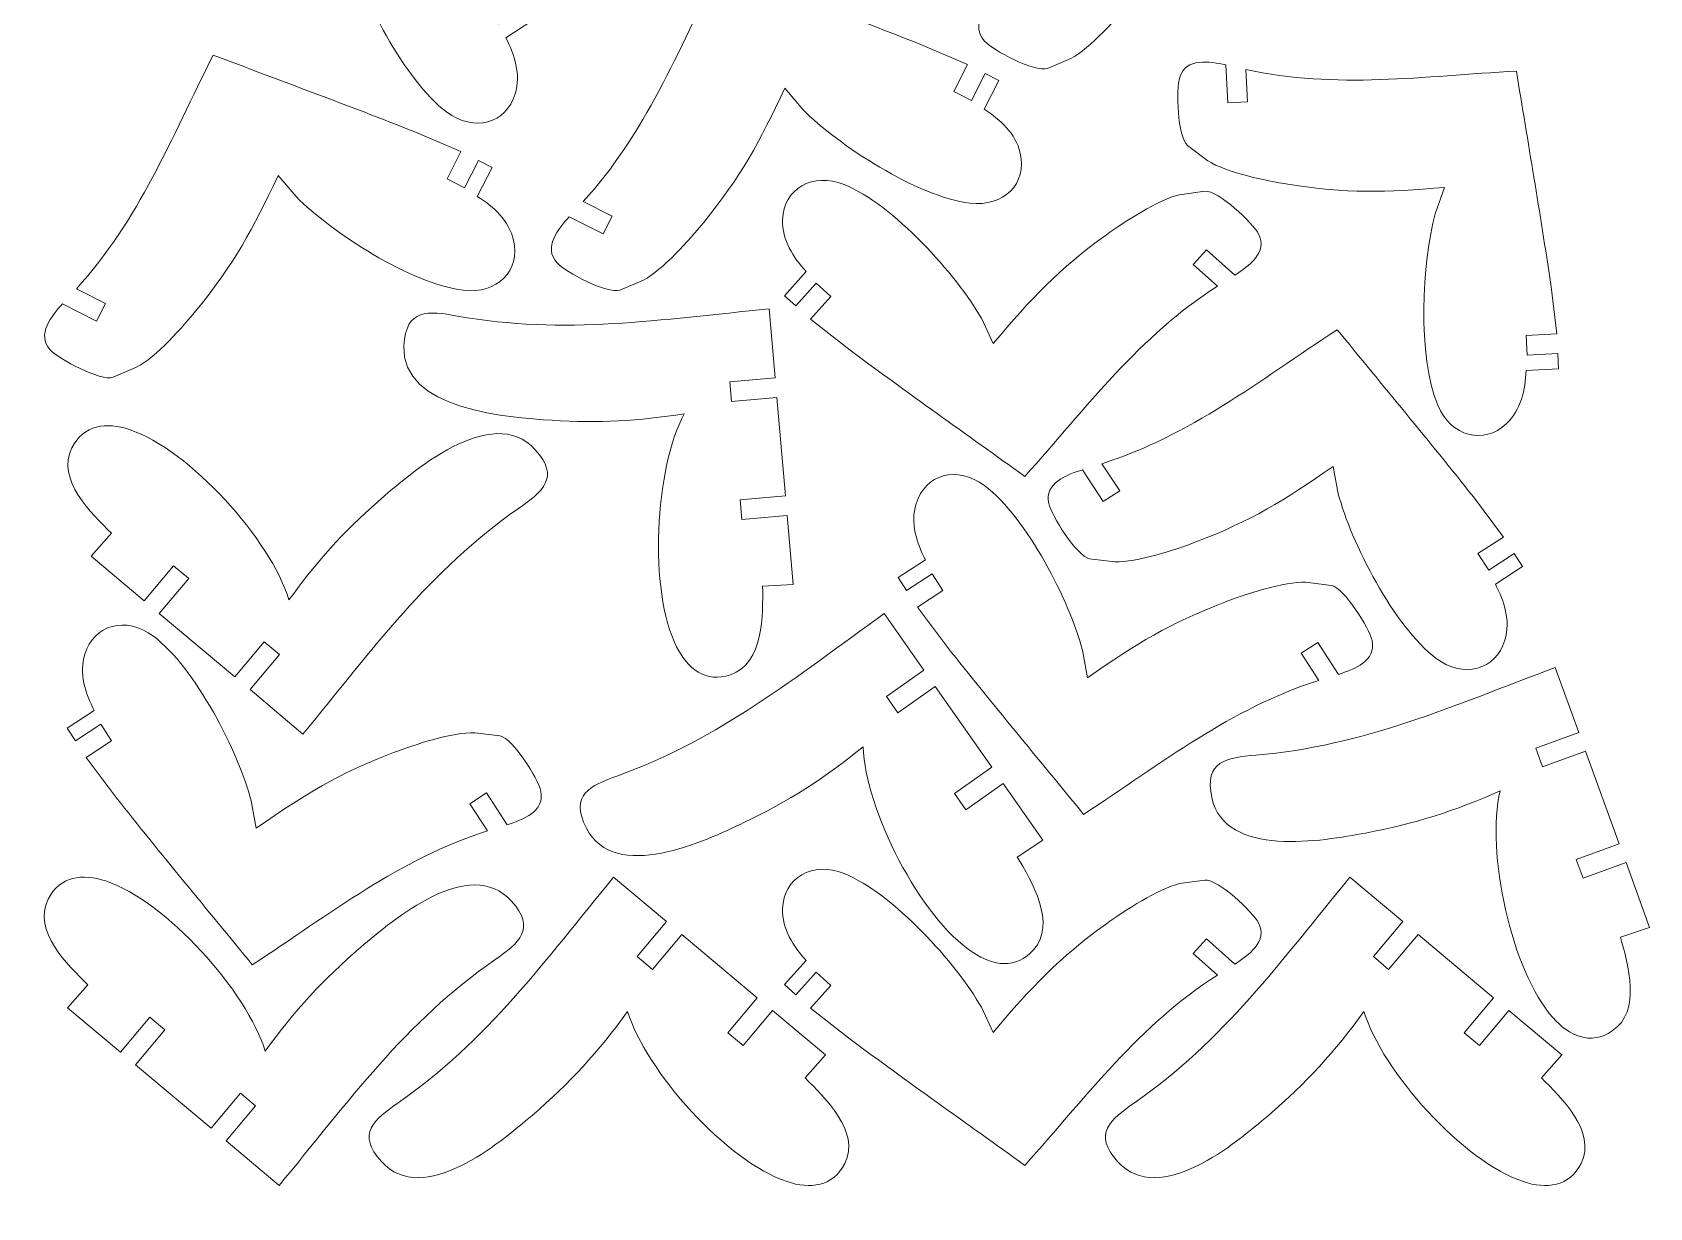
# Model space of a CAD drawing. Header units: centimetres. Extents: x -51 to 93, y -24 to 6.
# Drawn here: x 42.17 to 62.6, y -23.81 to -8.97 of the extents above; entities that cross this region are included whole.
import ezdxf

# ---------------------------------------------------------------- set-up
doc = ezdxf.new("R2010")
doc.units = ezdxf.units.CM
doc.header["$MEASUREMENT"] = 0
doc.layers.add('Camada 1', color=7, linetype='Continuous')

msp = doc.modelspace()

# ---------------------------------------------------------------- linework, layer by layer
at = {"layer": 'Camada 1', "color": 250, "lineweight": 9}
for points, knots in [([(54.89328, -8.49127), (54.89328, -8.49127), (54.5273, -8.3061), (54.5273, -8.3061), (54.5273, -8.3061), (55.31531, -7.44298), (55.7226, -6.40583), (56.25479, -5.35549), (56.25479, -5.35549), (57.10048, -5.67627), (57.96141, -5.99105), (58.80029, -6.32494), (58.80029, -6.32494), (58.80029, -6.32494), (59.38214, -6.57326), (59.38214, -6.57326), (59.38214, -6.57326), (59.38214, -6.57326), (59.20747, -6.91607), (59.20747, -6.91607), (59.20747, -6.91607), (59.20747, -6.91607), (59.4303, -7.02961), (59.4303, -7.02961), (59.4303, -7.02961), (59.4303, -7.02961), (59.60497, -6.6868), (59.60497, -6.6868), (59.60497, -6.6868), (59.60497, -6.6868), (59.77636, -6.77413), (59.77636, -6.77413), (59.77636, -6.77413), (59.77636, -6.77413), (59.59051, -7.13888), (59.59051, -7.13888), (59.59051, -7.13888), (59.79693, -7.27165), (59.98926, -7.44218), (60.04829, -7.69314), (60.04829, -7.69314), (60.13824, -8.07557), (59.84102, -8.37621), (59.41193, -8.3246), (59.41193, -8.3246), (58.75048, -8.24504), (57.74495, -7.59122), (57.30221, -7.14272), (57.30221, -7.14272), (57.30221, -7.14272), (57.07416, -6.87475), (57.07416, -6.87475), (57.07416, -6.87475), (56.75171, -7.55953), (56.5245, -7.98422), (56.04944, -8.56903), (56.04944, -8.56903), (55.87629, -8.78219), (55.52821, -9.17136), (55.28752, -9.29753), (55.28752, -9.29753), (55.28752, -9.29753), (54.99181, -9.42338), (54.99181, -9.42338), (54.99181, -9.42338), (54.82993, -9.47743), (54.30299, -9.19398), (54.19695, -9.07795), (54.19695, -9.07795), (54.01731, -8.88138), (54.21387, -8.65014), (54.35121, -8.49575), (54.35121, -8.49575), (54.35121, -8.49575), (54.77974, -8.7141), (54.77974, -8.7141), (54.77974, -8.7141), (54.77974, -8.7141), (54.89328, -8.49127), (54.89328, -8.49127)], [0, 0, 0, 0, 0.04761905, 0.04761905, 0.04761905, 0.04761905, 0.0952381, 0.0952381, 0.0952381, 0.0952381, 0.14285714, 0.14285714, 0.14285714, 0.14285714, 0.19047619, 0.19047619, 0.19047619, 0.19047619, 0.23809524, 0.23809524, 0.23809524, 0.23809524, 0.28571429, 0.28571429, 0.28571429, 0.28571429, 0.33333333, 0.33333333, 0.33333333, 0.33333333, 0.38095238, 0.38095238, 0.38095238, 0.38095238, 0.42857143, 0.42857143, 0.42857143, 0.42857143, 0.47619048, 0.47619048, 0.47619048, 0.47619048, 0.52380952, 0.52380952, 0.52380952, 0.52380952, 0.57142857, 0.57142857, 0.57142857, 0.57142857, 0.61904762, 0.61904762, 0.61904762, 0.61904762, 0.66666667, 0.66666667, 0.66666667, 0.66666667, 0.71428571, 0.71428571, 0.71428571, 0.71428571, 0.76190476, 0.76190476, 0.76190476, 0.76190476, 0.80952381, 0.80952381, 0.80952381, 0.80952381, 0.85714286, 0.85714286, 0.85714286, 0.85714286, 0.9047619, 0.9047619, 0.9047619, 0.9047619, 1, 1, 1, 1]), ([(43.40499, -7.85807), (43.40499, -7.85807), (43.18066, -7.51472), (43.18066, -7.51472), (43.18066, -7.51472), (44.29372, -7.16174), (45.16686, -6.46616), (46.15202, -5.82316), (46.15202, -5.82316), (46.72406, -6.524), (47.31203, -7.22671), (47.87174, -7.93551), (47.87174, -7.93551), (47.87174, -7.93551), (48.25147, -8.44148), (48.25147, -8.44148), (48.25147, -8.44148), (48.25147, -8.44148), (47.92882, -8.65102), (47.92882, -8.65102), (47.92882, -8.65102), (47.92882, -8.65102), (48.06502, -8.86076), (48.06502, -8.86076), (48.06502, -8.86076), (48.06502, -8.86076), (48.38768, -8.65123), (48.38768, -8.65123), (48.38768, -8.65123), (48.38768, -8.65123), (48.49244, -8.81255), (48.49244, -8.81255), (48.49244, -8.81255), (48.49244, -8.81255), (48.14915, -9.03549), (48.14915, -9.03549), (48.14915, -9.03549), (48.26149, -9.25366), (48.34283, -9.49755), (48.26846, -9.74439), (48.26846, -9.74439), (48.1551, -10.12064), (47.74718, -10.23228), (47.40163, -9.97306), (47.40163, -9.97306), (46.86855, -9.57317), (46.32457, -8.50468), (46.16548, -7.89468), (46.16548, -7.89468), (46.16548, -7.89468), (46.10199, -7.54857), (46.10199, -7.54857), (46.10199, -7.54857), (45.48011, -7.98055), (45.07141, -8.23442), (44.36742, -8.50351), (44.36742, -8.50351), (44.11095, -8.60153), (43.61477, -8.76452), (43.34332, -8.75343), (43.34332, -8.75343), (43.34332, -8.75343), (43.02431, -8.71458), (43.02431, -8.71458), (43.02431, -8.71458), (42.85708, -8.68044), (42.5425, -8.17153), (42.50863, -8.01801), (42.50863, -8.01801), (42.45128, -7.758), (42.73731, -7.65594), (42.93334, -7.59092), (42.93334, -7.59092), (42.93334, -7.59092), (43.19527, -7.99427), (43.19527, -7.99427), (43.19527, -7.99427), (43.19527, -7.99427), (43.40499, -7.85807), (43.40499, -7.85807)], [0, 0, 0, 0, 0.04761905, 0.04761905, 0.04761905, 0.04761905, 0.0952381, 0.0952381, 0.0952381, 0.0952381, 0.14285714, 0.14285714, 0.14285714, 0.14285714, 0.19047619, 0.19047619, 0.19047619, 0.19047619, 0.23809524, 0.23809524, 0.23809524, 0.23809524, 0.28571429, 0.28571429, 0.28571429, 0.28571429, 0.33333333, 0.33333333, 0.33333333, 0.33333333, 0.38095238, 0.38095238, 0.38095238, 0.38095238, 0.42857143, 0.42857143, 0.42857143, 0.42857143, 0.47619048, 0.47619048, 0.47619048, 0.47619048, 0.52380952, 0.52380952, 0.52380952, 0.52380952, 0.57142857, 0.57142857, 0.57142857, 0.57142857, 0.61904762, 0.61904762, 0.61904762, 0.61904762, 0.66666667, 0.66666667, 0.66666667, 0.66666667, 0.71428571, 0.71428571, 0.71428571, 0.71428571, 0.76190476, 0.76190476, 0.76190476, 0.76190476, 0.80952381, 0.80952381, 0.80952381, 0.80952381, 0.85714286, 0.85714286, 0.85714286, 0.85714286, 0.9047619, 0.9047619, 0.9047619, 0.9047619, 1, 1, 1, 1]), ([(49.49327, -11.29127), (49.49327, -11.29127), (49.12732, -11.10608), (49.12732, -11.10608), (49.12732, -11.10608), (49.91491, -10.24371), (50.32304, -9.20499), (50.85482, -8.15548), (50.85482, -8.15548), (51.70064, -8.47639), (52.56121, -8.79097), (53.40031, -9.12495), (53.40031, -9.12495), (53.40031, -9.12495), (53.98216, -9.37327), (53.98216, -9.37327), (53.98216, -9.37327), (53.98216, -9.37327), (53.80748, -9.71608), (53.80748, -9.71608), (53.80748, -9.71608), (53.80748, -9.71608), (54.03032, -9.82962), (54.03032, -9.82962), (54.03032, -9.82962), (54.03032, -9.82962), (54.20499, -9.4868), (54.20499, -9.4868), (54.20499, -9.4868), (54.20499, -9.4868), (54.37638, -9.57413), (54.37638, -9.57413), (54.37638, -9.57413), (54.37638, -9.57413), (54.19055, -9.93886), (54.19055, -9.93886), (54.19055, -9.93886), (54.39694, -10.07161), (54.58932, -10.24221), (54.6483, -10.49315), (54.6483, -10.49315), (54.73826, -10.87583), (54.44074, -11.17625), (54.01196, -11.12458), (54.01196, -11.12458), (53.35043, -11.04486), (52.34495, -10.39139), (51.90223, -9.94273), (51.90223, -9.94273), (51.90223, -9.94273), (51.67419, -9.67473), (51.67419, -9.67473), (51.67419, -9.67473), (51.35162, -10.35977), (51.12459, -10.78401), (50.64946, -11.36904), (50.64946, -11.36904), (50.47635, -11.58218), (50.12818, -11.97135), (49.88755, -12.09751), (49.88755, -12.09751), (49.88755, -12.09751), (49.59185, -12.22336), (49.59185, -12.22336), (49.59185, -12.22336), (49.43002, -12.2774), (48.90294, -11.99401), (48.79697, -11.87796), (48.79697, -11.87796), (48.61738, -11.6813), (48.81384, -11.45019), (48.95124, -11.29573), (48.95124, -11.29573), (48.95124, -11.29573), (49.37975, -11.51407), (49.37975, -11.51407), (49.37975, -11.51407), (49.37975, -11.51407), (49.49327, -11.29127), (49.49327, -11.29127)], [0, 0, 0, 0, 0.04761905, 0.04761905, 0.04761905, 0.04761905, 0.0952381, 0.0952381, 0.0952381, 0.0952381, 0.14285714, 0.14285714, 0.14285714, 0.14285714, 0.19047619, 0.19047619, 0.19047619, 0.19047619, 0.23809524, 0.23809524, 0.23809524, 0.23809524, 0.28571429, 0.28571429, 0.28571429, 0.28571429, 0.33333333, 0.33333333, 0.33333333, 0.33333333, 0.38095238, 0.38095238, 0.38095238, 0.38095238, 0.42857143, 0.42857143, 0.42857143, 0.42857143, 0.47619048, 0.47619048, 0.47619048, 0.47619048, 0.52380952, 0.52380952, 0.52380952, 0.52380952, 0.57142857, 0.57142857, 0.57142857, 0.57142857, 0.61904762, 0.61904762, 0.61904762, 0.61904762, 0.66666667, 0.66666667, 0.66666667, 0.66666667, 0.71428571, 0.71428571, 0.71428571, 0.71428571, 0.76190476, 0.76190476, 0.76190476, 0.76190476, 0.80952381, 0.80952381, 0.80952381, 0.80952381, 0.85714286, 0.85714286, 0.85714286, 0.85714286, 0.9047619, 0.9047619, 0.9047619, 0.9047619, 1, 1, 1, 1]), ([(43.09328, -12.39126), (43.09328, -12.39126), (42.72731, -12.2061), (42.72731, -12.2061), (42.72731, -12.2061), (43.5149, -11.34359), (43.92297, -10.30524), (44.4548, -9.2555), (44.4548, -9.2555), (45.30052, -9.57629), (46.16138, -9.89104), (47.00031, -10.22495), (47.00031, -10.22495), (47.00031, -10.22495), (47.58216, -10.47327), (47.58216, -10.47327), (47.58216, -10.47327), (47.58216, -10.47327), (47.40748, -10.81608), (47.40748, -10.81608), (47.40748, -10.81608), (47.40748, -10.81608), (47.63029, -10.92961), (47.63029, -10.92961), (47.63029, -10.92961), (47.63029, -10.92961), (47.80496, -10.58679), (47.80496, -10.58679), (47.80496, -10.58679), (47.80496, -10.58679), (47.97638, -10.67413), (47.97638, -10.67413), (47.97638, -10.67413), (47.97638, -10.67413), (47.79054, -11.03888), (47.79054, -11.03888), (47.79054, -11.03888), (47.99699, -11.1716), (48.18923, -11.34225), (48.24828, -11.59313), (48.24828, -11.59313), (48.33828, -11.97548), (48.04103, -12.27627), (47.61196, -12.22457), (47.61196, -12.22457), (46.94983, -12.14479), (45.94543, -11.49175), (45.50223, -11.04273), (45.50223, -11.04273), (45.50223, -11.04273), (45.27418, -10.77476), (45.27418, -10.77476), (45.27418, -10.77476), (44.95162, -11.45978), (44.72458, -11.88403), (44.24947, -12.46903), (44.24947, -12.46903), (44.07637, -12.68217), (43.72814, -13.07137), (43.48753, -13.19752), (43.48753, -13.19752), (43.48753, -13.19752), (43.19183, -13.32339), (43.19183, -13.32339), (43.19183, -13.32339), (43.03, -13.37741), (42.50293, -13.094), (42.39697, -12.97796), (42.39697, -12.97796), (42.21736, -12.78127), (42.41381, -12.55024), (42.55123, -12.39575), (42.55123, -12.39575), (42.55123, -12.39575), (42.97974, -12.61409), (42.97974, -12.61409), (42.97974, -12.61409), (42.97974, -12.61409), (43.09328, -12.39126), (43.09328, -12.39126)], [0, 0, 0, 0, 0.04761905, 0.04761905, 0.04761905, 0.04761905, 0.0952381, 0.0952381, 0.0952381, 0.0952381, 0.14285714, 0.14285714, 0.14285714, 0.14285714, 0.19047619, 0.19047619, 0.19047619, 0.19047619, 0.23809524, 0.23809524, 0.23809524, 0.23809524, 0.28571429, 0.28571429, 0.28571429, 0.28571429, 0.33333333, 0.33333333, 0.33333333, 0.33333333, 0.38095238, 0.38095238, 0.38095238, 0.38095238, 0.42857143, 0.42857143, 0.42857143, 0.42857143, 0.47619048, 0.47619048, 0.47619048, 0.47619048, 0.52380952, 0.52380952, 0.52380952, 0.52380952, 0.57142857, 0.57142857, 0.57142857, 0.57142857, 0.61904762, 0.61904762, 0.61904762, 0.61904762, 0.66666667, 0.66666667, 0.66666667, 0.66666667, 0.71428571, 0.71428571, 0.71428571, 0.71428571, 0.76190476, 0.76190476, 0.76190476, 0.76190476, 0.80952381, 0.80952381, 0.80952381, 0.80952381, 0.85714286, 0.85714286, 0.85714286, 0.85714286, 0.9047619, 0.9047619, 0.9047619, 0.9047619, 1, 1, 1, 1]), ([(57.51838, -9.84599), (57.51838, -9.84599), (57.49575, -9.43647), (57.49575, -9.43647), (57.49575, -9.43647), (58.63663, -9.68731), (59.73964, -9.52147), (60.91479, -9.45723), (60.91479, -9.45723), (61.05983, -10.35004), (61.21768, -11.25293), (61.34797, -12.14642), (61.34797, -12.14642), (61.34797, -12.14642), (61.42385, -12.77447), (61.42385, -12.77447), (61.42385, -12.77447), (61.42385, -12.77447), (61.03962, -12.79461), (61.03962, -12.79461), (61.03962, -12.79461), (61.03962, -12.79461), (61.05271, -13.04433), (61.05271, -13.04433), (61.05271, -13.04433), (61.05271, -13.04433), (61.43693, -13.02419), (61.43693, -13.02419), (61.43693, -13.02419), (61.43693, -13.02419), (61.447, -13.21632), (61.447, -13.21632), (61.447, -13.21632), (61.447, -13.21632), (61.0382, -13.23774), (61.0382, -13.23774), (61.0382, -13.23774), (61.02648, -13.48292), (60.97483, -13.73467), (60.78708, -13.91129), (60.78708, -13.91129), (60.501, -14.1804), (60.09184, -14.07338), (59.92208, -13.67595), (59.92208, -13.67595), (59.66029, -13.06309), (59.72354, -11.86581), (59.89072, -11.25793), (59.89072, -11.25793), (59.89072, -11.25793), (60.00876, -10.92645), (60.00876, -10.92645), (60.00876, -10.92645), (59.25433, -10.98961), (58.77321, -11.00512), (58.02912, -10.88616), (58.02912, -10.88616), (57.75797, -10.84281), (57.24684, -10.73586), (57.01726, -10.59056), (57.01726, -10.59056), (57.01726, -10.59056), (56.76041, -10.3974), (56.76041, -10.3974), (56.76041, -10.3974), (56.6327, -10.28425), (56.61462, -9.68611), (56.66213, -9.53631), (56.66213, -9.53631), (56.74265, -9.28242), (57.04097, -9.33704), (57.24346, -9.3788), (57.24346, -9.3788), (57.24346, -9.3788), (57.26863, -9.85907), (57.26863, -9.85907), (57.26863, -9.85907), (57.26863, -9.85907), (57.51838, -9.84599), (57.51838, -9.84599)], [0, 0, 0, 0, 0.04761905, 0.04761905, 0.04761905, 0.04761905, 0.0952381, 0.0952381, 0.0952381, 0.0952381, 0.14285714, 0.14285714, 0.14285714, 0.14285714, 0.19047619, 0.19047619, 0.19047619, 0.19047619, 0.23809524, 0.23809524, 0.23809524, 0.23809524, 0.28571429, 0.28571429, 0.28571429, 0.28571429, 0.33333333, 0.33333333, 0.33333333, 0.33333333, 0.38095238, 0.38095238, 0.38095238, 0.38095238, 0.42857143, 0.42857143, 0.42857143, 0.42857143, 0.47619048, 0.47619048, 0.47619048, 0.47619048, 0.52380952, 0.52380952, 0.52380952, 0.52380952, 0.57142857, 0.57142857, 0.57142857, 0.57142857, 0.61904762, 0.61904762, 0.61904762, 0.61904762, 0.66666667, 0.66666667, 0.66666667, 0.66666667, 0.71428571, 0.71428571, 0.71428571, 0.71428571, 0.76190476, 0.76190476, 0.76190476, 0.76190476, 0.80952381, 0.80952381, 0.80952381, 0.80952381, 0.85714286, 0.85714286, 0.85714286, 0.85714286, 0.9047619, 0.9047619, 0.9047619, 0.9047619, 1, 1, 1, 1]), ([(56.83261, -11.89903), (56.83261, -11.89903), (57.13818, -12.1726), (57.13818, -12.1726), (57.13818, -12.1726), (56.15375, -12.80244), (55.49183, -13.69849), (54.70589, -14.57558), (54.70589, -14.57558), (53.97196, -14.04667), (53.22209, -13.5201), (52.49801, -12.98032), (52.49801, -12.98032), (52.49801, -12.98032), (52.00029, -12.58988), (52.00029, -12.58988), (52.00029, -12.58988), (52.00029, -12.58988), (52.25773, -12.30397), (52.25773, -12.30397), (52.25773, -12.30397), (52.25773, -12.30397), (52.07188, -12.13662), (52.07188, -12.13662), (52.07188, -12.13662), (52.07188, -12.13662), (51.81444, -12.42254), (51.81444, -12.42254), (51.81444, -12.42254), (51.81444, -12.42254), (51.67147, -12.29381), (51.67147, -12.29381), (51.67147, -12.29381), (51.67147, -12.29381), (51.94538, -11.98959), (51.94538, -11.98959), (51.94538, -11.98959), (51.78034, -11.80789), (51.63877, -11.59348), (51.64668, -11.33575), (51.64668, -11.33575), (51.65874, -10.94316), (52.02358, -10.7296), (52.42477, -10.8905), (52.42477, -10.8905), (53.0431, -11.13849), (53.84513, -12.03035), (54.15671, -12.57814), (54.15671, -12.57814), (54.15671, -12.57814), (54.30763, -12.896), (54.30763, -12.896), (54.30763, -12.896), (54.79643, -12.3179), (55.12569, -11.96671), (55.73594, -11.52467), (55.73594, -11.52467), (55.95827, -11.36362), (56.39546, -11.07776), (56.66046, -11.0182), (56.66046, -11.0182), (56.66046, -11.0182), (56.97868, -10.97319), (56.97868, -10.97319), (56.97868, -10.97319), (57.14902, -10.96287), (57.58467, -11.37304), (57.65703, -11.51255), (57.65703, -11.51255), (57.77966, -11.749), (57.53004, -11.92135), (57.35735, -12.03499), (57.35735, -12.03499), (57.35735, -12.03499), (56.99995, -11.71318), (56.99995, -11.71318), (56.99995, -11.71318), (56.99995, -11.71318), (56.83261, -11.89903), (56.83261, -11.89903)], [0, 0, 0, 0, 0.04761905, 0.04761905, 0.04761905, 0.04761905, 0.0952381, 0.0952381, 0.0952381, 0.0952381, 0.14285714, 0.14285714, 0.14285714, 0.14285714, 0.19047619, 0.19047619, 0.19047619, 0.19047619, 0.23809524, 0.23809524, 0.23809524, 0.23809524, 0.28571429, 0.28571429, 0.28571429, 0.28571429, 0.33333333, 0.33333333, 0.33333333, 0.33333333, 0.38095238, 0.38095238, 0.38095238, 0.38095238, 0.42857143, 0.42857143, 0.42857143, 0.42857143, 0.47619048, 0.47619048, 0.47619048, 0.47619048, 0.52380952, 0.52380952, 0.52380952, 0.52380952, 0.57142857, 0.57142857, 0.57142857, 0.57142857, 0.61904762, 0.61904762, 0.61904762, 0.61904762, 0.66666667, 0.66666667, 0.66666667, 0.66666667, 0.71428571, 0.71428571, 0.71428571, 0.71428571, 0.76190476, 0.76190476, 0.76190476, 0.76190476, 0.80952381, 0.80952381, 0.80952381, 0.80952381, 0.85714286, 0.85714286, 0.85714286, 0.85714286, 0.9047619, 0.9047619, 0.9047619, 0.9047619, 1, 1, 1, 1]), ([(51.10887, -14.87113), (51.10887, -14.87113), (51.68381, -14.82083), (51.68381, -14.82083), (51.68381, -14.82083), (51.68381, -14.82083), (51.57523, -13.57976), (51.57523, -13.57976), (51.57523, -13.57976), (51.57523, -13.57976), (51.00029, -13.63007), (51.00029, -13.63007), (51.00029, -13.63007), (51.00029, -13.63007), (50.97849, -13.38093), (50.97849, -13.38093), (50.97849, -13.38093), (50.97849, -13.38093), (51.55344, -13.33063), (51.55344, -13.33063), (51.55344, -13.33063), (51.55344, -13.33063), (51.47735, -12.46094), (51.47735, -12.46094), (51.47735, -12.46094), (50.11219, -12.59215), (48.88986, -12.79408), (47.53779, -12.55052), (47.53779, -12.55052), (47.17288, -12.48479), (46.88641, -12.45472), (46.86386, -12.92496), (46.86386, -12.92496), (46.82482, -13.73953), (48.18336, -13.83127), (48.73392, -13.86729), (48.73392, -13.86729), (49.31384, -13.90522), (49.83173, -13.87707), (50.40468, -13.78384), (50.40468, -13.78384), (50.03104, -14.48038), (49.94855, -16.0132), (50.30816, -16.72889), (50.30816, -16.72889), (50.44366, -16.99855), (50.67243, -17.1876), (50.98701, -17.08085), (50.98701, -17.08085), (51.41194, -16.93665), (51.39745, -16.31683), (51.3944, -15.96309), (51.3944, -15.96309), (51.3944, -15.96309), (51.78169, -15.93963), (51.78169, -15.93963), (51.78169, -15.93963), (51.78169, -15.93963), (51.70561, -15.06994), (51.70561, -15.06994), (51.70561, -15.06994), (51.70561, -15.06994), (51.13066, -15.12024), (51.13066, -15.12024), (51.13066, -15.12024), (51.13066, -15.12024), (51.10887, -14.87113), (51.10887, -14.87113)], [0, 0, 0, 0, 0.05555556, 0.05555556, 0.05555556, 0.05555556, 0.11111111, 0.11111111, 0.11111111, 0.11111111, 0.16666667, 0.16666667, 0.16666667, 0.16666667, 0.22222222, 0.22222222, 0.22222222, 0.22222222, 0.27777778, 0.27777778, 0.27777778, 0.27777778, 0.33333333, 0.33333333, 0.33333333, 0.33333333, 0.38888889, 0.38888889, 0.38888889, 0.38888889, 0.44444444, 0.44444444, 0.44444444, 0.44444444, 0.5, 0.5, 0.5, 0.5, 0.55555556, 0.55555556, 0.55555556, 0.55555556, 0.61111111, 0.61111111, 0.61111111, 0.61111111, 0.66666667, 0.66666667, 0.66666667, 0.66666667, 0.72222222, 0.72222222, 0.72222222, 0.72222222, 0.77777778, 0.77777778, 0.77777778, 0.77777778, 0.83333333, 0.83333333, 0.83333333, 0.83333333, 0.88888889, 0.88888889, 0.88888889, 0.88888889, 1, 1, 1, 1]), ([(55.90503, -14.7581), (55.90503, -14.7581), (55.68068, -14.41477), (55.68068, -14.41477), (55.68068, -14.41477), (56.79546, -14.06079), (57.66512, -13.36726), (58.65202, -12.72319), (58.65202, -12.72319), (59.22408, -13.42406), (59.812, -14.12667), (60.37176, -14.83551), (60.37176, -14.83551), (60.37176, -14.83551), (60.75149, -15.34148), (60.75149, -15.34148), (60.75149, -15.34148), (60.75149, -15.34148), (60.42882, -15.55103), (60.42882, -15.55103), (60.42882, -15.55103), (60.42882, -15.55103), (60.56503, -15.76077), (60.56503, -15.76077), (60.56503, -15.76077), (60.56503, -15.76077), (60.8877, -15.55122), (60.8877, -15.55122), (60.8877, -15.55122), (60.8877, -15.55122), (60.99248, -15.71258), (60.99248, -15.71258), (60.99248, -15.71258), (60.99248, -15.71258), (60.64917, -15.93553), (60.64917, -15.93553), (60.64917, -15.93553), (60.76151, -16.15372), (60.84284, -16.39753), (60.76846, -16.6444), (60.76846, -16.6444), (60.65508, -17.0207), (60.24727, -17.13225), (59.90165, -16.8731), (59.90165, -16.8731), (59.36852, -16.47338), (58.82472, -15.40461), (58.66552, -14.7947), (58.66552, -14.7947), (58.66552, -14.7947), (58.602, -14.44861), (58.602, -14.44861), (58.602, -14.44861), (57.98035, -14.88043), (57.5712, -15.13456), (56.86743, -15.40354), (56.86743, -15.40354), (56.61098, -15.50156), (56.11475, -15.66453), (55.84334, -15.65348), (55.84334, -15.65348), (55.84334, -15.65348), (55.52431, -15.61459), (55.52431, -15.61459), (55.52431, -15.61459), (55.3571, -15.58046), (55.04245, -15.07154), (55.00867, -14.91803), (55.00867, -14.91803), (54.95143, -14.65798), (55.23711, -14.55593), (55.43335, -14.49096), (55.43335, -14.49096), (55.43335, -14.49096), (55.69529, -14.8943), (55.69529, -14.8943), (55.69529, -14.8943), (55.69529, -14.8943), (55.90503, -14.7581), (55.90503, -14.7581)], [0, 0, 0, 0, 0.04761905, 0.04761905, 0.04761905, 0.04761905, 0.0952381, 0.0952381, 0.0952381, 0.0952381, 0.14285714, 0.14285714, 0.14285714, 0.14285714, 0.19047619, 0.19047619, 0.19047619, 0.19047619, 0.23809524, 0.23809524, 0.23809524, 0.23809524, 0.28571429, 0.28571429, 0.28571429, 0.28571429, 0.33333333, 0.33333333, 0.33333333, 0.33333333, 0.38095238, 0.38095238, 0.38095238, 0.38095238, 0.42857143, 0.42857143, 0.42857143, 0.42857143, 0.47619048, 0.47619048, 0.47619048, 0.47619048, 0.52380952, 0.52380952, 0.52380952, 0.52380952, 0.57142857, 0.57142857, 0.57142857, 0.57142857, 0.61904762, 0.61904762, 0.61904762, 0.61904762, 0.66666667, 0.66666667, 0.66666667, 0.66666667, 0.71428571, 0.71428571, 0.71428571, 0.71428571, 0.76190476, 0.76190476, 0.76190476, 0.76190476, 0.80952381, 0.80952381, 0.80952381, 0.80952381, 0.85714286, 0.85714286, 0.85714286, 0.85714286, 0.9047619, 0.9047619, 0.9047619, 0.9047619, 1, 1, 1, 1]), ([(44.14463, -15.86451), (44.14463, -15.86451), (43.77365, -16.30663), (43.77365, -16.30663), (43.77365, -16.30663), (43.77365, -16.30663), (44.72797, -17.1074), (44.72797, -17.1074), (44.72797, -17.1074), (44.72797, -17.1074), (45.09895, -16.66529), (45.09895, -16.66529), (45.09895, -16.66529), (45.09895, -16.66529), (45.29053, -16.82604), (45.29053, -16.82604), (45.29053, -16.82604), (45.29053, -16.82604), (44.91955, -17.26816), (44.91955, -17.26816), (44.91955, -17.26816), (44.91955, -17.26816), (45.58831, -17.82931), (45.58831, -17.82931), (45.58831, -17.82931), (46.46087, -16.77119), (47.18236, -15.76414), (48.31064, -14.98028), (48.31064, -14.98028), (48.61497, -14.76885), (48.8391, -14.58745), (48.52244, -14.23897), (48.52244, -14.23897), (47.97399, -13.63542), (46.94864, -14.53105), (46.53377, -14.89498), (46.53377, -14.89498), (46.09671, -15.27836), (45.75074, -15.66419), (45.41135, -16.1354), (45.41135, -16.1354), (45.18305, -15.37866), (44.15751, -14.23647), (43.39715, -13.98468), (43.39715, -13.98468), (43.11067, -13.88982), (42.81521, -13.9179), (42.66826, -14.21582), (42.66826, -14.21582), (42.46974, -14.61828), (42.9183, -15.04626), (43.17057, -15.29427), (43.17057, -15.29427), (43.17057, -15.29427), (42.9133, -15.58471), (42.9133, -15.58471), (42.9133, -15.58471), (42.9133, -15.58471), (43.58207, -16.14587), (43.58207, -16.14587), (43.58207, -16.14587), (43.58207, -16.14587), (43.95305, -15.70376), (43.95305, -15.70376), (43.95305, -15.70376), (43.95305, -15.70376), (44.14463, -15.86451), (44.14463, -15.86451)], [0, 0, 0, 0, 0.05555556, 0.05555556, 0.05555556, 0.05555556, 0.11111111, 0.11111111, 0.11111111, 0.11111111, 0.16666667, 0.16666667, 0.16666667, 0.16666667, 0.22222222, 0.22222222, 0.22222222, 0.22222222, 0.27777778, 0.27777778, 0.27777778, 0.27777778, 0.33333333, 0.33333333, 0.33333333, 0.33333333, 0.38888889, 0.38888889, 0.38888889, 0.38888889, 0.44444444, 0.44444444, 0.44444444, 0.44444444, 0.5, 0.5, 0.5, 0.5, 0.55555556, 0.55555556, 0.55555556, 0.55555556, 0.61111111, 0.61111111, 0.61111111, 0.61111111, 0.66666667, 0.66666667, 0.66666667, 0.66666667, 0.72222222, 0.72222222, 0.72222222, 0.72222222, 0.77777778, 0.77777778, 0.77777778, 0.77777778, 0.83333333, 0.83333333, 0.83333333, 0.83333333, 0.88888889, 0.88888889, 0.88888889, 0.88888889, 1, 1, 1, 1]), ([(58.19554, -16.80826), (58.19554, -16.80826), (58.41987, -17.1516), (58.41987, -17.1516), (58.41987, -17.1516), (57.30507, -17.50558), (56.43548, -18.19908), (55.44856, -18.84316), (55.44856, -18.84316), (54.8765, -18.14244), (54.28844, -17.43955), (53.72882, -16.73084), (53.72882, -16.73084), (53.72882, -16.73084), (53.34908, -16.22487), (53.34908, -16.22487), (53.34908, -16.22487), (53.34908, -16.22487), (53.67176, -16.01532), (53.67176, -16.01532), (53.67176, -16.01532), (53.67176, -16.01532), (53.53555, -15.80558), (53.53555, -15.80558), (53.53555, -15.80558), (53.53555, -15.80558), (53.21287, -16.01513), (53.21287, -16.01513), (53.21287, -16.01513), (53.21287, -16.01513), (53.10809, -15.85378), (53.10809, -15.85378), (53.10809, -15.85378), (53.10809, -15.85378), (53.45139, -15.63083), (53.45139, -15.63083), (53.45139, -15.63083), (53.33906, -15.41271), (53.25774, -15.1687), (53.33211, -14.92196), (53.33211, -14.92196), (53.44561, -14.54545), (53.85356, -14.43422), (54.1989, -14.69326), (54.1989, -14.69326), (54.73194, -15.09312), (55.27604, -16.16169), (55.43507, -16.77164), (55.43507, -16.77164), (55.43507, -16.77164), (55.49858, -17.11774), (55.49858, -17.11774), (55.49858, -17.11774), (56.12025, -16.6859), (56.52937, -16.4318), (57.23314, -16.16281), (57.23314, -16.16281), (57.48958, -16.06479), (57.98582, -15.90182), (58.25722, -15.91289), (58.25722, -15.91289), (58.25722, -15.91289), (58.57627, -15.95176), (58.57627, -15.95176), (58.57627, -15.95176), (58.74344, -15.9859), (59.05817, -16.49485), (59.09191, -16.64831), (59.09191, -16.64831), (59.14911, -16.90837), (58.8635, -17.01044), (58.66722, -17.07539), (58.66722, -17.07539), (58.66722, -17.07539), (58.40529, -16.67205), (58.40529, -16.67205), (58.40529, -16.67205), (58.40529, -16.67205), (58.19554, -16.80826), (58.19554, -16.80826)], [0, 0, 0, 0, 0.04761905, 0.04761905, 0.04761905, 0.04761905, 0.0952381, 0.0952381, 0.0952381, 0.0952381, 0.14285714, 0.14285714, 0.14285714, 0.14285714, 0.19047619, 0.19047619, 0.19047619, 0.19047619, 0.23809524, 0.23809524, 0.23809524, 0.23809524, 0.28571429, 0.28571429, 0.28571429, 0.28571429, 0.33333333, 0.33333333, 0.33333333, 0.33333333, 0.38095238, 0.38095238, 0.38095238, 0.38095238, 0.42857143, 0.42857143, 0.42857143, 0.42857143, 0.47619048, 0.47619048, 0.47619048, 0.47619048, 0.52380952, 0.52380952, 0.52380952, 0.52380952, 0.57142857, 0.57142857, 0.57142857, 0.57142857, 0.61904762, 0.61904762, 0.61904762, 0.61904762, 0.66666667, 0.66666667, 0.66666667, 0.66666667, 0.71428571, 0.71428571, 0.71428571, 0.71428571, 0.76190476, 0.76190476, 0.76190476, 0.76190476, 0.80952381, 0.80952381, 0.80952381, 0.80952381, 0.85714286, 0.85714286, 0.85714286, 0.85714286, 0.9047619, 0.9047619, 0.9047619, 0.9047619, 1, 1, 1, 1]), ([(47.69557, -18.70828), (47.69557, -18.70828), (47.9199, -19.05163), (47.9199, -19.05163), (47.9199, -19.05163), (46.80691, -19.40459), (45.93362, -20.10024), (44.94855, -20.74318), (44.94855, -20.74318), (44.3765, -20.04233), (43.78854, -19.33965), (43.22882, -18.63084), (43.22882, -18.63084), (43.22882, -18.63084), (42.8491, -18.12487), (42.8491, -18.12487), (42.8491, -18.12487), (42.8491, -18.12487), (43.17178, -17.91532), (43.17178, -17.91532), (43.17178, -17.91532), (43.17178, -17.91532), (43.03558, -17.7056), (43.03558, -17.7056), (43.03558, -17.7056), (43.03558, -17.7056), (42.7129, -17.91515), (42.7129, -17.91515), (42.7129, -17.91515), (42.7129, -17.91515), (42.60812, -17.7538), (42.60812, -17.7538), (42.60812, -17.7538), (42.60812, -17.7538), (42.95141, -17.53086), (42.95141, -17.53086), (42.95141, -17.53086), (42.83905, -17.31262), (42.75778, -17.06886), (42.83214, -16.82197), (42.83214, -16.82197), (42.94548, -16.44569), (43.35333, -16.33409), (43.69893, -16.59329), (43.69893, -16.59329), (44.23199, -16.9931), (44.77602, -18.06173), (44.93508, -18.67167), (44.93508, -18.67167), (44.93508, -18.67167), (44.9986, -19.01776), (44.9986, -19.01776), (44.9986, -19.01776), (45.62054, -18.58574), (46.02915, -18.33194), (46.73317, -18.06283), (46.73317, -18.06283), (46.98966, -17.9648), (47.48577, -17.80186), (47.75724, -17.81292), (47.75724, -17.81292), (47.75724, -17.81292), (48.07628, -17.85175), (48.07628, -17.85175), (48.07628, -17.85175), (48.24342, -17.88589), (48.55819, -18.39484), (48.59194, -18.54833), (48.59194, -18.54833), (48.64914, -18.80847), (48.36346, -18.91034), (48.16722, -18.97543), (48.16722, -18.97543), (48.16722, -18.97543), (47.90529, -18.57209), (47.90529, -18.57209), (47.90529, -18.57209), (47.90529, -18.57209), (47.69557, -18.70828), (47.69557, -18.70828)], [0, 0, 0, 0, 0.04761905, 0.04761905, 0.04761905, 0.04761905, 0.0952381, 0.0952381, 0.0952381, 0.0952381, 0.14285714, 0.14285714, 0.14285714, 0.14285714, 0.19047619, 0.19047619, 0.19047619, 0.19047619, 0.23809524, 0.23809524, 0.23809524, 0.23809524, 0.28571429, 0.28571429, 0.28571429, 0.28571429, 0.33333333, 0.33333333, 0.33333333, 0.33333333, 0.38095238, 0.38095238, 0.38095238, 0.38095238, 0.42857143, 0.42857143, 0.42857143, 0.42857143, 0.47619048, 0.47619048, 0.47619048, 0.47619048, 0.52380952, 0.52380952, 0.52380952, 0.52380952, 0.57142857, 0.57142857, 0.57142857, 0.57142857, 0.61904762, 0.61904762, 0.61904762, 0.61904762, 0.66666667, 0.66666667, 0.66666667, 0.66666667, 0.71428571, 0.71428571, 0.71428571, 0.71428571, 0.76190476, 0.76190476, 0.76190476, 0.76190476, 0.80952381, 0.80952381, 0.80952381, 0.80952381, 0.85714286, 0.85714286, 0.85714286, 0.85714286, 0.9047619, 0.9047619, 0.9047619, 0.9047619, 1, 1, 1, 1]), ([(53.81727, -18.58003), (53.81727, -18.58003), (54.29002, -18.24901), (54.29002, -18.24901), (54.29002, -18.24901), (54.29002, -18.24901), (53.57545, -17.2285), (53.57545, -17.2285), (53.57545, -17.2285), (53.57545, -17.2285), (53.1027, -17.55952), (53.1027, -17.55952), (53.1027, -17.55952), (53.1027, -17.55952), (52.95925, -17.35466), (52.95925, -17.35466), (52.95925, -17.35466), (52.95925, -17.35466), (53.432, -17.02364), (53.432, -17.02364), (53.432, -17.02364), (53.432, -17.02364), (52.93127, -16.30852), (52.93127, -16.30852), (52.93127, -16.30852), (51.8143, -17.10489), (50.85732, -17.89061), (49.56431, -18.35587), (49.56431, -18.35587), (49.21575, -18.48128), (48.95216, -18.59854), (49.16786, -19.01712), (49.16786, -19.01712), (49.52829, -19.71656), (50.67016, -19.18002), (51.15768, -18.94704), (51.15768, -18.94704), (51.72123, -18.67773), (52.18042, -18.38546), (52.66377, -17.99052), (52.66377, -17.99052), (52.6886, -18.78075), (53.38328, -20.14908), (54.05269, -20.58925), (54.05269, -20.58925), (54.30484, -20.75505), (54.59754, -20.80436), (54.81658, -20.55464), (54.81658, -20.55464), (55.1125, -20.21728), (54.79, -19.68776), (54.61052, -19.38292), (54.61052, -19.38292), (54.61052, -19.38292), (54.93418, -19.16897), (54.93418, -19.16897), (54.93418, -19.16897), (54.93418, -19.16897), (54.43344, -18.45385), (54.43344, -18.45385), (54.43344, -18.45385), (54.43344, -18.45385), (53.9607, -18.78487), (53.9607, -18.78487), (53.9607, -18.78487), (53.9607, -18.78487), (53.81727, -18.58003), (53.81727, -18.58003)], [0, 0, 0, 0, 0.05555556, 0.05555556, 0.05555556, 0.05555556, 0.11111111, 0.11111111, 0.11111111, 0.11111111, 0.16666667, 0.16666667, 0.16666667, 0.16666667, 0.22222222, 0.22222222, 0.22222222, 0.22222222, 0.27777778, 0.27777778, 0.27777778, 0.27777778, 0.33333333, 0.33333333, 0.33333333, 0.33333333, 0.38888889, 0.38888889, 0.38888889, 0.38888889, 0.44444444, 0.44444444, 0.44444444, 0.44444444, 0.5, 0.5, 0.5, 0.5, 0.55555556, 0.55555556, 0.55555556, 0.55555556, 0.61111111, 0.61111111, 0.61111111, 0.61111111, 0.66666667, 0.66666667, 0.66666667, 0.66666667, 0.72222222, 0.72222222, 0.72222222, 0.72222222, 0.77777778, 0.77777778, 0.77777778, 0.77777778, 0.83333333, 0.83333333, 0.83333333, 0.83333333, 0.88888889, 0.88888889, 0.88888889, 0.88888889, 1, 1, 1, 1]), ([(61.67175, -19.41297), (61.67175, -19.41297), (62.21407, -19.21558), (62.21407, -19.21558), (62.21407, -19.21558), (62.21407, -19.21558), (61.78798, -18.0449), (61.78798, -18.0449), (61.78798, -18.0449), (61.78798, -18.0449), (61.24566, -18.24229), (61.24566, -18.24229), (61.24566, -18.24229), (61.24566, -18.24229), (61.16012, -18.00728), (61.16012, -18.00728), (61.16012, -18.00728), (61.16012, -18.00728), (61.70244, -17.80989), (61.70244, -17.80989), (61.70244, -17.80989), (61.70244, -17.80989), (61.40387, -16.98956), (61.40387, -16.98956), (61.40387, -16.98956), (60.11901, -17.4697), (58.9909, -17.98097), (57.62174, -18.09573), (57.62174, -18.09573), (57.25249, -18.12667), (56.96768, -18.17165), (57.06765, -18.63184), (57.06765, -18.63184), (57.23467, -19.4007), (58.47672, -19.17795), (59.00778, -19.07913), (59.00778, -19.07913), (59.62237, -18.96476), (60.14049, -18.80148), (60.71012, -18.54503), (60.71012, -18.54503), (60.52933, -19.31422), (60.84673, -20.81666), (61.37914, -21.41466), (61.37914, -21.41466), (61.5799, -21.64015), (61.8496, -21.76342), (62.12595, -21.57893), (62.12595, -21.57893), (62.49912, -21.3298), (62.32462, -20.73458), (62.23016, -20.39381), (62.23016, -20.39381), (62.23016, -20.39381), (62.59818, -20.27091), (62.59818, -20.27091), (62.59818, -20.27091), (62.59818, -20.27091), (62.29961, -19.45059), (62.29961, -19.45059), (62.29961, -19.45059), (62.29961, -19.45059), (61.75728, -19.64798), (61.75728, -19.64798), (61.75728, -19.64798), (61.75728, -19.64798), (61.67175, -19.41297), (61.67175, -19.41297)], [0, 0, 0, 0, 0.05555556, 0.05555556, 0.05555556, 0.05555556, 0.11111111, 0.11111111, 0.11111111, 0.11111111, 0.16666667, 0.16666667, 0.16666667, 0.16666667, 0.22222222, 0.22222222, 0.22222222, 0.22222222, 0.27777778, 0.27777778, 0.27777778, 0.27777778, 0.33333333, 0.33333333, 0.33333333, 0.33333333, 0.38888889, 0.38888889, 0.38888889, 0.38888889, 0.44444444, 0.44444444, 0.44444444, 0.44444444, 0.5, 0.5, 0.5, 0.5, 0.55555556, 0.55555556, 0.55555556, 0.55555556, 0.61111111, 0.61111111, 0.61111111, 0.61111111, 0.66666667, 0.66666667, 0.66666667, 0.66666667, 0.72222222, 0.72222222, 0.72222222, 0.72222222, 0.77777778, 0.77777778, 0.77777778, 0.77777778, 0.83333333, 0.83333333, 0.83333333, 0.83333333, 0.88888889, 0.88888889, 0.88888889, 0.88888889, 1, 1, 1, 1]), ([(43.84458, -21.5645), (43.84458, -21.5645), (43.4736, -22.00662), (43.4736, -22.00662), (43.4736, -22.00662), (43.4736, -22.00662), (44.42794, -22.8074), (44.42794, -22.8074), (44.42794, -22.8074), (44.42794, -22.8074), (44.79892, -22.36529), (44.79892, -22.36529), (44.79892, -22.36529), (44.79892, -22.36529), (44.99051, -22.52605), (44.99051, -22.52605), (44.99051, -22.52605), (44.99051, -22.52605), (44.61953, -22.96817), (44.61953, -22.96817), (44.61953, -22.96817), (44.61953, -22.96817), (45.28826, -23.5293), (45.28826, -23.5293), (45.28826, -23.5293), (46.16001, -22.47215), (46.88307, -21.46337), (48.0106, -20.68027), (48.0106, -20.68027), (48.31498, -20.46888), (48.53905, -20.28741), (48.22241, -19.93898), (48.22241, -19.93898), (47.69321, -19.35663), (46.72921, -20.17041), (46.31854, -20.52167), (46.31854, -20.52167), (45.84376, -20.92778), (45.47611, -21.32867), (45.11134, -21.8354), (45.11134, -21.8354), (44.88306, -21.07876), (43.85743, -19.93637), (43.09713, -19.68469), (43.09713, -19.68469), (42.81052, -19.58982), (42.51533, -19.61788), (42.36824, -19.91583), (42.36824, -19.91583), (42.16991, -20.31758), (42.61872, -20.7467), (42.87054, -20.99428), (42.87054, -20.99428), (42.87054, -20.99428), (42.61328, -21.28472), (42.61328, -21.28472), (42.61328, -21.28472), (42.61328, -21.28472), (43.28202, -21.84586), (43.28202, -21.84586), (43.28202, -21.84586), (43.28202, -21.84586), (43.653, -21.40375), (43.653, -21.40375), (43.653, -21.40375), (43.653, -21.40375), (43.84458, -21.5645), (43.84458, -21.5645)], [0, 0, 0, 0, 0.05555556, 0.05555556, 0.05555556, 0.05555556, 0.11111111, 0.11111111, 0.11111111, 0.11111111, 0.16666667, 0.16666667, 0.16666667, 0.16666667, 0.22222222, 0.22222222, 0.22222222, 0.22222222, 0.27777778, 0.27777778, 0.27777778, 0.27777778, 0.33333333, 0.33333333, 0.33333333, 0.33333333, 0.38888889, 0.38888889, 0.38888889, 0.38888889, 0.44444444, 0.44444444, 0.44444444, 0.44444444, 0.5, 0.5, 0.5, 0.5, 0.55555556, 0.55555556, 0.55555556, 0.55555556, 0.61111111, 0.61111111, 0.61111111, 0.61111111, 0.66666667, 0.66666667, 0.66666667, 0.66666667, 0.72222222, 0.72222222, 0.72222222, 0.72222222, 0.77777778, 0.77777778, 0.77777778, 0.77777778, 0.83333333, 0.83333333, 0.83333333, 0.83333333, 0.88888889, 0.88888889, 0.88888889, 0.88888889, 1, 1, 1, 1]), ([(56.83261, -20.59903), (56.83261, -20.59903), (57.13815, -20.87262), (57.13815, -20.87262), (57.13815, -20.87262), (56.15339, -21.50266), (55.49203, -22.39843), (54.70587, -23.2756), (54.70587, -23.2756), (53.97195, -22.7467), (53.22208, -22.2201), (52.49803, -21.68033), (52.49803, -21.68033), (52.49803, -21.68033), (52.00028, -21.28988), (52.00028, -21.28988), (52.00028, -21.28988), (52.00028, -21.28988), (52.25773, -21.00396), (52.25773, -21.00396), (52.25773, -21.00396), (52.25773, -21.00396), (52.07187, -20.83662), (52.07187, -20.83662), (52.07187, -20.83662), (52.07187, -20.83662), (51.81443, -21.12254), (51.81443, -21.12254), (51.81443, -21.12254), (51.81443, -21.12254), (51.67146, -20.99381), (51.67146, -20.99381), (51.67146, -20.99381), (51.67146, -20.99381), (51.94536, -20.68961), (51.94536, -20.68961), (51.94536, -20.68961), (51.78039, -20.50799), (51.63869, -20.29337), (51.64668, -20.03575), (51.64668, -20.03575), (51.65886, -19.64273), (52.02403, -19.42969), (52.42474, -19.59052), (52.42474, -19.59052), (53.0431, -19.83871), (53.84519, -20.73019), (54.1567, -21.27813), (54.1567, -21.27813), (54.1567, -21.27813), (54.30762, -21.596), (54.30762, -21.596), (54.30762, -21.596), (54.79642, -21.01789), (55.12571, -20.66672), (55.73594, -20.22467), (55.73594, -20.22467), (55.95825, -20.06362), (56.39544, -19.77778), (56.66043, -19.71822), (56.66043, -19.71822), (56.66043, -19.71822), (56.97867, -19.67318), (56.97867, -19.67318), (56.97867, -19.67318), (57.14897, -19.66289), (57.58472, -20.07307), (57.65702, -20.21254), (57.65702, -20.21254), (57.7796, -20.44901), (57.53009, -20.62134), (57.35734, -20.73498), (57.35734, -20.73498), (57.35734, -20.73498), (56.99995, -20.41318), (56.99995, -20.41318), (56.99995, -20.41318), (56.99995, -20.41318), (56.83261, -20.59903), (56.83261, -20.59903)], [0, 0, 0, 0, 0.04761905, 0.04761905, 0.04761905, 0.04761905, 0.0952381, 0.0952381, 0.0952381, 0.0952381, 0.14285714, 0.14285714, 0.14285714, 0.14285714, 0.19047619, 0.19047619, 0.19047619, 0.19047619, 0.23809524, 0.23809524, 0.23809524, 0.23809524, 0.28571429, 0.28571429, 0.28571429, 0.28571429, 0.33333333, 0.33333333, 0.33333333, 0.33333333, 0.38095238, 0.38095238, 0.38095238, 0.38095238, 0.42857143, 0.42857143, 0.42857143, 0.42857143, 0.47619048, 0.47619048, 0.47619048, 0.47619048, 0.52380952, 0.52380952, 0.52380952, 0.52380952, 0.57142857, 0.57142857, 0.57142857, 0.57142857, 0.61904762, 0.61904762, 0.61904762, 0.61904762, 0.66666667, 0.66666667, 0.66666667, 0.66666667, 0.71428571, 0.71428571, 0.71428571, 0.71428571, 0.76190476, 0.76190476, 0.76190476, 0.76190476, 0.80952381, 0.80952381, 0.80952381, 0.80952381, 0.85714286, 0.85714286, 0.85714286, 0.85714286, 0.9047619, 0.9047619, 0.9047619, 0.9047619, 1, 1, 1, 1]), ([(50.956, -21.60184), (50.956, -21.60184), (51.32697, -21.15973), (51.32697, -21.15973), (51.32697, -21.15973), (51.32697, -21.15973), (50.37263, -20.35895), (50.37263, -20.35895), (50.37263, -20.35895), (50.37263, -20.35895), (50.00166, -20.80106), (50.00166, -20.80106), (50.00166, -20.80106), (50.00166, -20.80106), (49.81008, -20.6403), (49.81008, -20.6403), (49.81008, -20.6403), (49.81008, -20.6403), (50.18105, -20.19819), (50.18105, -20.19819), (50.18105, -20.19819), (50.18105, -20.19819), (49.51231, -19.63705), (49.51231, -19.63705), (49.51231, -19.63705), (48.64061, -20.69414), (47.91745, -21.70305), (46.78998, -22.48609), (46.78998, -22.48609), (46.48541, -22.6976), (46.26164, -22.87896), (46.57817, -23.22737), (46.57817, -23.22737), (47.1073, -23.80978), (48.07149, -22.99585), (48.48203, -22.64469), (48.48203, -22.64469), (48.95681, -22.23858), (49.32446, -21.83769), (49.68923, -21.33096), (49.68923, -21.33096), (49.91753, -22.08766), (50.94311, -23.2299), (51.70344, -23.48166), (51.70344, -23.48166), (51.99, -23.57655), (52.28531, -23.54846), (52.43234, -23.25053), (52.43234, -23.25053), (52.63091, -22.84813), (52.18226, -22.42), (51.93003, -22.17208), (51.93003, -22.17208), (51.93003, -22.17208), (52.18729, -21.88163), (52.18729, -21.88163), (52.18729, -21.88163), (52.18729, -21.88163), (51.51855, -21.32049), (51.51855, -21.32049), (51.51855, -21.32049), (51.51855, -21.32049), (51.14758, -21.7626), (51.14758, -21.7626), (51.14758, -21.7626), (51.14758, -21.7626), (50.956, -21.60184), (50.956, -21.60184)], [0, 0, 0, 0, 0.05555556, 0.05555556, 0.05555556, 0.05555556, 0.11111111, 0.11111111, 0.11111111, 0.11111111, 0.16666667, 0.16666667, 0.16666667, 0.16666667, 0.22222222, 0.22222222, 0.22222222, 0.22222222, 0.27777778, 0.27777778, 0.27777778, 0.27777778, 0.33333333, 0.33333333, 0.33333333, 0.33333333, 0.38888889, 0.38888889, 0.38888889, 0.38888889, 0.44444444, 0.44444444, 0.44444444, 0.44444444, 0.5, 0.5, 0.5, 0.5, 0.55555556, 0.55555556, 0.55555556, 0.55555556, 0.61111111, 0.61111111, 0.61111111, 0.61111111, 0.66666667, 0.66666667, 0.66666667, 0.66666667, 0.72222222, 0.72222222, 0.72222222, 0.72222222, 0.77777778, 0.77777778, 0.77777778, 0.77777778, 0.83333333, 0.83333333, 0.83333333, 0.83333333, 0.88888889, 0.88888889, 0.88888889, 0.88888889, 1, 1, 1, 1]), ([(60.256, -21.60186), (60.256, -21.60186), (60.62698, -21.15974), (60.62698, -21.15974), (60.62698, -21.15974), (60.62698, -21.15974), (59.67262, -20.35894), (59.67262, -20.35894), (59.67262, -20.35894), (59.67262, -20.35894), (59.30164, -20.80105), (59.30164, -20.80105), (59.30164, -20.80105), (59.30164, -20.80105), (59.11008, -20.64032), (59.11008, -20.64032), (59.11008, -20.64032), (59.11008, -20.64032), (59.48106, -20.1982), (59.48106, -20.1982), (59.48106, -20.1982), (59.48106, -20.1982), (58.81232, -19.63706), (58.81232, -19.63706), (58.81232, -19.63706), (57.93994, -20.6947), (57.21812, -21.70251), (56.08996, -22.48607), (56.08996, -22.48607), (55.78535, -22.69764), (55.56167, -22.879), (55.87818, -23.22738), (55.87818, -23.22738), (56.4073, -23.8098), (57.37152, -22.99578), (57.78202, -22.64467), (57.78202, -22.64467), (58.25734, -22.23812), (58.62395, -21.83813), (58.98924, -21.33096), (58.98924, -21.33096), (59.21755, -22.08765), (60.24312, -23.22993), (61.00345, -23.48167), (61.00345, -23.48167), (61.28997, -23.57654), (61.58536, -23.54846), (61.73232, -23.25051), (61.73232, -23.25051), (61.93084, -22.84805), (61.48235, -22.42009), (61.23004, -22.17208), (61.23004, -22.17208), (61.23004, -22.17208), (61.4873, -21.88164), (61.4873, -21.88164), (61.4873, -21.88164), (61.4873, -21.88164), (60.81853, -21.32048), (60.81853, -21.32048), (60.81853, -21.32048), (60.81853, -21.32048), (60.44756, -21.76259), (60.44756, -21.76259), (60.44756, -21.76259), (60.44756, -21.76259), (60.256, -21.60186), (60.256, -21.60186)], [0, 0, 0, 0, 0.05555556, 0.05555556, 0.05555556, 0.05555556, 0.11111111, 0.11111111, 0.11111111, 0.11111111, 0.16666667, 0.16666667, 0.16666667, 0.16666667, 0.22222222, 0.22222222, 0.22222222, 0.22222222, 0.27777778, 0.27777778, 0.27777778, 0.27777778, 0.33333333, 0.33333333, 0.33333333, 0.33333333, 0.38888889, 0.38888889, 0.38888889, 0.38888889, 0.44444444, 0.44444444, 0.44444444, 0.44444444, 0.5, 0.5, 0.5, 0.5, 0.55555556, 0.55555556, 0.55555556, 0.55555556, 0.61111111, 0.61111111, 0.61111111, 0.61111111, 0.66666667, 0.66666667, 0.66666667, 0.66666667, 0.72222222, 0.72222222, 0.72222222, 0.72222222, 0.77777778, 0.77777778, 0.77777778, 0.77777778, 0.83333333, 0.83333333, 0.83333333, 0.83333333, 0.88888889, 0.88888889, 0.88888889, 0.88888889, 1, 1, 1, 1])]:
    msp.add_open_spline(points, degree=3, knots=knots, dxfattribs=at)

doc.saveas('drawing.dxf')
